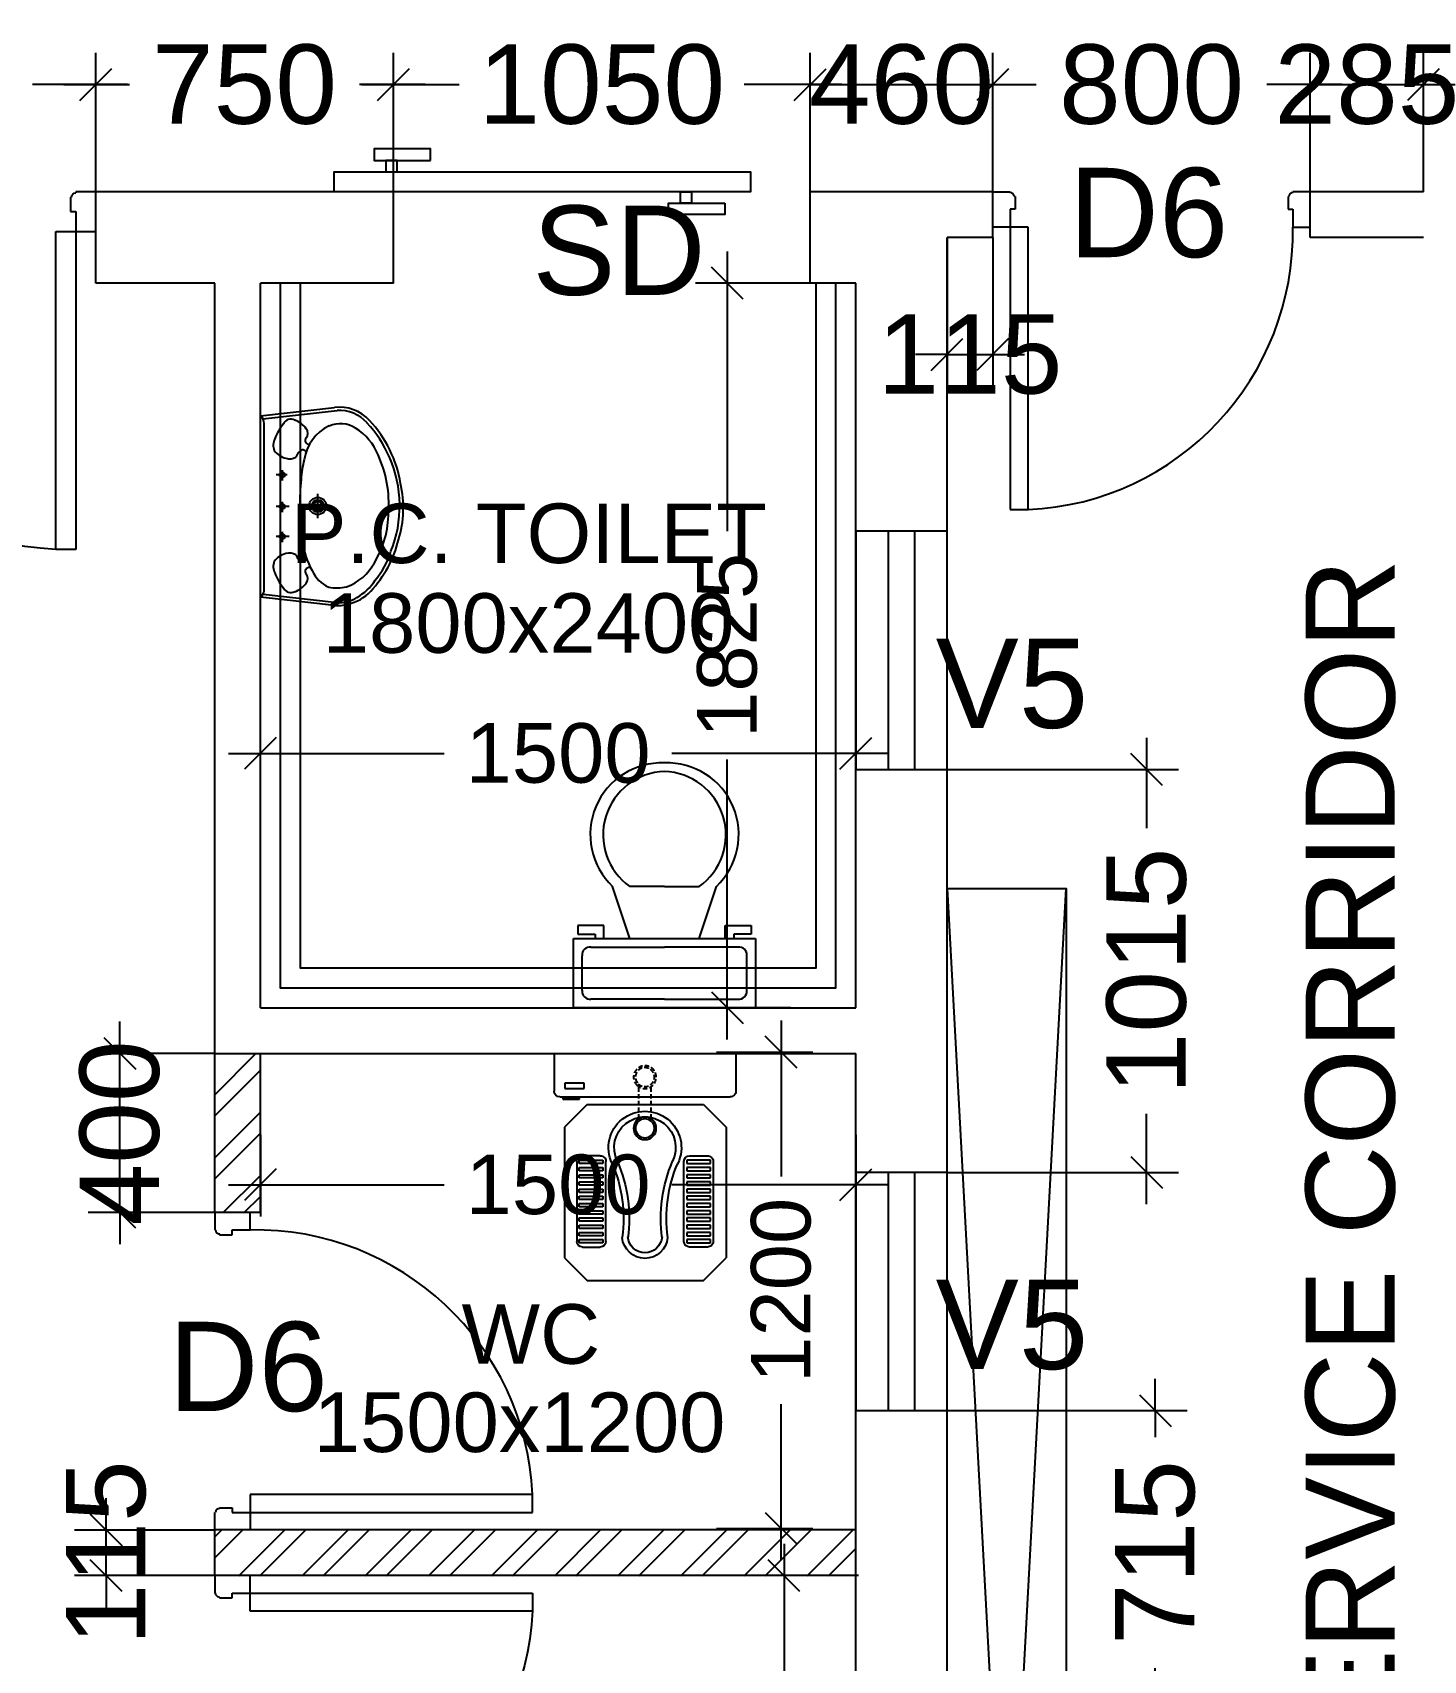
# Model space of a CAD drawing. Extents: x 7620542 to 7843793, y -6476226 to -6093835.
# Drawn here: x 7757185 to 7760689, y -6409569 to -6405469 of the extents above; entities that cross this region are included whole.
import ezdxf
from ezdxf.enums import TextEntityAlignment as Align

# ---------------------------------------------------------------- set-up
doc = ezdxf.new("R2010")
doc.units = 0
doc.header["$LTSCALE"] = 600
doc.header["$MEASUREMENT"] = 0
doc.header["$PDMODE"] = 35
doc.linetypes.add('HIDDEN', pattern=[0.375, 0.25, -0.125])
doc.layers.get('0').update_dxf_attribs({"linetype": 'CONTINUOUS'})
doc.layers.get('Defpoints').update_dxf_attribs({"linetype": 'CONTINUOUS'})
for name, color, linetype in [('DOOR', 32, 'CONTINUOUS'), ('Duct', 8, 'CONTINUOUS'), ('joinery', 7, 'CONTINUOUS'), ('Railing', 21, 'CONTINUOUS'), ('Room Dim', 1, 'CONTINUOUS'), ('T Wall', 8, 'CONTINUOUS'), ('TEXT', 6, 'CONTINUOUS'), ('Toi-Euip', 8, 'CONTINUOUS'), ('toi-fix', 46, 'CONTINUOUS'), ('Toi. Wall Hat', 3, 'CONTINUOUS'), ('Walls', 7, 'CONTINUOUS'), ('WIN', 151, 'CONTINUOUS'), ('Working Dim', 5, 'CONTINUOUS')]:
    doc.layers.add(name, color=color, linetype=linetype)
doc.styles.add('ari', font='arial.ttf')
doc.styles.add('ARIAL', font='arial.ttf')
doc.dimstyles.new('int. dim', dxfattribs={"dimtxt": 450, "dimasz": 80, "dimexe": 80, "dimexo": 0, "dimgap": 70, "dimtad": 0, "dimdec": 0, "dimzin": 12, "dimdsep": 46, "dimtxsty": 'ari', "dimblk": 'OBLIQUE', "dimcen": 2, "dimdle": 80, "dimclrd": 256, "dimclre": 256, "dimclrt": 6, "dimadec": 0, "dimazin": 0, "dimtfac": 1, "dimtdec": 0, "dimtix": 1, "dimtmove": 2, "dimatfit": 3, "dimfxl": 1, "dimtolj": 1, "dimtzin": 0, "dimlwd": -1, "dimlwe": -1, "dimarcsym": 0})

# ---------------------------------------------------------------- blocks, each defined once
blk = doc.blocks.new('A$C37B60793')
at = {"layer": 'toi-fix', "color": 8}
for p, q in [((0, 303.1), (127, 303.1)), ((0, -306.5), (0, 303.1)), ((146, -287.4), (146, 284.1)), ((171.2, 195), (247.4, 271.2)), ((247.4, 271.2), (685.9, 271.2)), ((358.5, 218.7), (358.5, 139.2)), ((369.5, 218.7), (358.5, 218.7)), ((362.3, 226.9), (630.5, 226.9)), ((369.5, 139.2), (369.5, 218.7)), ((382.7, 218.7), (382.7, 139.2)), ((393.7, 218.7), (382.7, 218.7)), ((393.7, 139.2), (393.7, 218.7)), ((406.9, 218.7), (406.9, 139.2)), ((417.9, 218.7), (406.9, 218.7)), ((417.9, 139.2), (417.9, 218.7)), ((431, 218.7), (431, 139.2)), ((442.1, 218.7), (431, 218.7)), ((442.1, 139.2), (442.1, 218.7)), ((455.2, 218.7), (455.2, 139.2)), ((466.3, 218.7), (455.2, 218.7)), ((466.3, 139.2), (466.3, 218.7)), ((479.4, 218.7), (479.4, 139.2)), ((490.5, 218.7), (479.4, 218.7)), ((490.5, 139.2), (490.5, 218.7)), ((503.6, 218.7), (503.6, 139.2)), ((514.6, 218.7), (503.6, 218.7)), ((514.6, 139.2), (514.6, 218.7)), ((527.8, 218.7), (527.8, 139.2)), ((538.8, 218.7), (527.8, 218.7)), ((538.8, 139.2), (538.8, 218.7)), ((552, 218.7), (552, 139.2)), ((563, 218.7), (552, 218.7)), ((563, 139.2), (563, 218.7)), ((576.2, 218.7), (576.2, 139.2)), ((587.2, 218.7), (576.2, 218.7)), ((587.2, 139.2), (587.2, 218.7)), ((600.4, 218.7), (600.4, 139.2)), ((611.4, 218.7), (600.4, 218.7)), ((611.4, 139.2), (611.4, 218.7)), ((624.5, 218.7), (624.5, 139.2)), ((635.6, 218.7), (624.5, 218.7)), ((635.6, 139.2), (635.6, 218.7)), ((762.1, 195), (685.9, 271.2)), ((171.2, -195.4), (171.2, 195)), ((343.3, 148.1), (343.3, 207.9)), ((649.5, 207.9), (649.5, 148.1)), ((762.1, -195.4), (762.1, 195)), ((358.5, 139.2), (369.5, 139.2)), ((630.5, 129.1), (362.3, 129.1)), ((382.7, 139.2), (393.7, 139.2)), ((406.9, 139.2), (417.9, 139.2)), ((431, 139.2), (442.1, 139.2)), ((455.2, 139.2), (466.3, 139.2)), ((479.4, 139.2), (490.5, 139.2)), ((503.6, 139.2), (514.6, 139.2)), ((527.8, 139.2), (538.8, 139.2)), ((552, 139.2), (563, 139.2)), ((576.2, 139.2), (587.2, 139.2)), ((600.4, 139.2), (611.4, 139.2)), ((624.5, 139.2), (635.6, 139.2)), ((343.3, -151.5), (343.3, -211.2)), ((358.5, -222), (358.5, -142.6)), ((358.5, -142.6), (369.5, -142.6)), ((630.5, -132.4), (362.3, -132.4)), ((369.5, -142.6), (369.5, -222)), ((382.7, -222), (382.7, -142.6)), ((382.7, -142.6), (393.7, -142.6)), ((393.7, -142.6), (393.7, -222)), ((406.9, -222), (406.9, -142.6)), ((406.9, -142.6), (417.9, -142.6)), ((417.9, -142.6), (417.9, -222)), ((431, -222), (431, -142.6)), ((431, -142.6), (442.1, -142.6)), ((442.1, -142.6), (442.1, -222)), ((455.2, -222), (455.2, -142.6)), ((455.2, -142.6), (466.3, -142.6)), ((466.3, -142.6), (466.3, -222)), ((479.4, -222), (479.4, -142.6)), ((479.4, -142.6), (490.5, -142.6)), ((490.5, -142.6), (490.5, -222)), ((503.6, -222), (503.6, -142.6)), ((503.6, -142.6), (514.6, -142.6)), ((514.6, -142.6), (514.6, -222)), ((527.8, -222), (527.8, -142.6)), ((527.8, -142.6), (538.8, -142.6)), ((538.8, -142.6), (538.8, -222)), ((552, -222), (552, -142.6)), ((552, -142.6), (563, -142.6)), ((563, -142.6), (563, -222)), ((576.2, -222), (576.2, -142.6)), ((576.2, -142.6), (587.2, -142.6)), ((587.2, -142.6), (587.2, -222)), ((600.4, -222), (600.4, -142.6)), ((600.4, -142.6), (611.4, -142.6)), ((611.4, -142.6), (611.4, -222)), ((624.5, -222), (624.5, -142.6)), ((624.5, -142.6), (635.6, -142.6)), ((635.6, -142.6), (635.6, -222)), ((649.5, -211.2), (649.5, -151.5)), ((117.8, -205), (100.3, -205)), ((100.3, -205), (100.3, -270.7)), ((117.8, -270.7), (117.8, -205)), ((171.2, -195.4), (247.4, -271.6)), ((685.9, -271.6), (762.1, -195.4)), ((100.3, -270.7), (117.8, -270.7)), ((153.7, -221.4), (147.5, -221.4)), ((147.5, -221.4), (147.5, -276.8)), ((153.7, -276.8), (153.7, -221.4)), ((247.4, -271.6), (685.9, -271.6)), ((369.5, -222), (358.5, -222)), ((362.3, -230.3), (630.5, -230.3)), ((393.7, -222), (382.7, -222)), ((417.9, -222), (406.9, -222)), ((442.1, -222), (431, -222)), ((466.3, -222), (455.2, -222)), ((490.5, -222), (479.4, -222)), ((514.6, -222), (503.6, -222)), ((538.8, -222), (527.8, -222)), ((563, -222), (552, -222)), ((587.2, -222), (576.2, -222)), ((611.4, -222), (600.4, -222)), ((635.6, -222), (624.5, -222)), ((0, -306.5), (127, -306.5)), ((147.5, -276.8), (153.7, -276.8))]:
    blk.add_line(p, q, dxfattribs=at)
at = {"layer": 'toi-fix', "color": 8, "linetype": 'HIDDEN', "ltscale": 0.1}
for p, q in [((219.3, 19), (111.7, 19)), ((219.3, -22.3), (111.7, -22.3))]:
    blk.add_line(p, q, dxfattribs=at)
at = {"layer": 'toi-fix', "color": 8, "extrusion": (0, 0, -1)}
for centre, major_axis, start_param, end_param in [((127, 284.1), (-13.5, -13.5), 2.356194, 3.926991), ((362.3, 207.9), (13.5, -13.5), 2.356194, 3.926991), ((630.5, 207.9), (-13.5, -13.5), 2.356194, 3.926991), ((316.3, -1.7), (0, -122.2), -0.449608, 3.591264), ((316.3, -1.7), (0, -103.2), -0.449671, 3.591202), ((362.3, 148.1), (-13.5, -13.5), -0.785398, 0.785398), ((630.5, 148.1), (-13.5, -13.5), 3.926991, 5.497787), ((554, 536.4), (-29.4, -484.3), -0.19615, 0.346746), ((554, 536.4), (-11.6, -466), -0.160496, 0.3824), ((611.1, -1.7), (40.6, -40.6), 4.005105, 6.990469), ((611.1, -1.7), (-54, -54), 2.434309, 5.419673), ((251.3, -1.7), (-26.9, -26.9), 0.785398, 7.068583), ((251.3, -1.7), (-22.5, -22.5), 0.785398, 7.068583), ((554, -539.7), (29.4, -484.3), 2.794864, 3.33776), ((554, -539.7), (11.6, -466), 2.7592, 3.302095), ((362.3, -151.5), (13.5, -13.5), 2.356194, 3.926991), ((630.5, -151.5), (13.5, -13.5), 3.926991, 5.497787), ((362.3, -211.2), (-13.5, -13.5), -0.785398, 0.785398), ((630.5, -211.2), (13.5, -13.5), 5.497787, 7.068583), ((127, -287.4), (13.5, -13.5), 5.497787, 7.068583)]:
    blk.add_ellipse(centre, major_axis=major_axis, ratio=1, start_param=start_param, end_param=end_param, dxfattribs=at)
at = {"layer": 'toi-fix', "color": 8, "linetype": 'HIDDEN', "ltscale": 0.1, "extrusion": (0, 0, -1)}
for major_axis, start_param, end_param in [((26.9, -26.9), 2.356194490188911, 8.639379797368496), ((22.5, -22.5), 2.356194490188169, 8.639379797367756)]:
    blk.add_ellipse((79.7, -1.7), major_axis=major_axis, ratio=1, start_param=start_param, end_param=end_param, dxfattribs=at)
blk = doc.blocks.new('1000')
at = {"layer": 'DOOR'}
for p, q in [((0, -100), (0, 0)), ((0, 0), (49.7, 0)), ((49.7, 0), (49.7, -2.2)), ((63.2, -13.5), (61, -13.5)), ((63.2, -13.5), (63.2, -49.5)), ((836.8, -13.5), (836.8, -49.5)), ((836.8, -13.5), (839, -13.5)), ((850.3, 0), (850.3, -2.2)), ((900, 0), (850.3, 0)), ((900, -100), (900, 0)), ((63.2, -49.5), (49.7, -49.5)), ((49.7, -49.5), (49.7, -100)), ((836.8, -49.5), (850.3, -49.5)), ((850.3, -49.5), (850.3, -100)), ((49.7, -100), (0, -100)), ((49.7, -100), (49.7, -900.6)), ((100.2, -100), (49.7, -100)), ((100.2, -900.6), (100.2, -100)), ((850.3, -100), (900, -100)), ((49.7, -900.6), (100.2, -900.6))]:
    blk.add_line(p, q, dxfattribs=at)
for centre, major_axis, start_param, end_param in [((49.7, -13.5), (-7.95, 7.95), 3.926991, 5.497787), ((850.3, -13.5), (7.95, 7.95), 0.785398, 2.356194)]:
    blk.add_ellipse(centre, major_axis=major_axis, ratio=1, start_param=start_param, end_param=end_param, dxfattribs=at)
at = {"layer": 'DOOR', "color": 145}
blk.add_ellipse((64.3, -115.3), major_axis=(-519.7, 589.8), ratio=1, start_param=2.464943, end_param=4.009476, dxfattribs=at)
blk = doc.blocks.new('A$C225605CF')
at = {"layer": 'DOOR'}
for points in [[(-869.4, 136.8), (-869.4, 165.6), (-727.6, 165.6), (-727.6, 136.8)], [(-785.7, 108), (-785.7, 136.8), (-757.5, 136.8), (-757.5, 108)], [(115.1, 108), (115.1, 57.6), (-934.5, 57.6), (-934.5, 108)], [(-44, 57.6), (-44, 28.8), (-15.8, 28.8), (-15.8, 57.6)], [(-127.7, 28.8), (-127.7, 0), (14.1, 0), (14.1, 28.8)]]:
    blk.add_lwpolyline(points, close=True, dxfattribs=at)
blk = doc.blocks.new('A$C70ED7303')
at = {"layer": 'toi-fix', "color": 8}
for p, q in [((0, 0), (229, 0)), ((229, 0), (229, -174.4)), ((-229, 0), (0, 0)), ((-229, -174.4), (-229, 0)), ((0, -21.8), (-185.4, -21.8)), ((0, -21.8), (185.4, -21.8)), ((-207.2, -43.6), (-207.2, -130.8)), ((207.2, -43.6), (207.2, -130.8)), ((-185.4, -152.6), (0, -152.6)), ((185.4, -152.6), (0, -152.6)), ((229, -174.4), (-229, -174.4)), ((-218.1, -207.2), (-218.1, -185.4)), ((-218.1, -185.4), (-174.4, -185.4)), ((-174.4, -185.4), (-174.4, -174.4)), ((-152.6, -174.4), (-152.6, -207.2)), ((-87.2, -174.4), (-130.8, -305.3)), ((87.2, -174.4), (130.8, -305.3)), ((152.6, -174.4), (152.6, -207.2)), ((174.4, -185.4), (174.4, -174.4)), ((218.1, -185.4), (174.4, -185.4)), ((218.1, -207.2), (218.1, -185.4)), ((-152.6, -207.2), (-218.1, -207.2)), ((152.6, -207.2), (218.1, -207.2)), ((0, -305.3), (-87.2, -305.3)), ((0, -305.3), (87.2, -305.3))]:
    blk.add_line(p, q, dxfattribs=at)
for centre, major_axis, start_param, end_param in [((-188.1, -40.9), (13.6, -13.6), 2.214297, 4.068888), ((188.1, -40.9), (13.6, -13.6), 0.643501, 2.498091), ((-188.1, -133.6), (-13.6, -13.6), 5.35589, 7.21048), ((188.1, -133.6), (-13.6, -13.6), 0.643501, 2.498091), ((-6.6, -436.2), (-127.6, -127.6), 4.686239, 7.105146), ((4.7, -435.5), (-112.7, -112.7), 4.541602, 7.039318), ((6.6, -436.2), (55.8, -171.6), -0.351019, 2.067888), ((-4.7, -435.5), (-112.7, -112.7), 0.814663, 3.31238)]:
    blk.add_ellipse(centre, major_axis=major_axis, ratio=1, start_param=start_param, end_param=end_param, dxfattribs=at)
blk = doc.blocks.new('A$C1E9F72C1')
at = {"layer": 'Toi-Euip', "color": 8}
for p, q in [((-228.2, 0), (-249, -186.3)), ((-228.2, 0), (228.2, 0)), ((228.2, 0), (249, -186.3)), ((-220.9, -6.6), (-241.8, -193.1)), ((-212.9, -9.7), (208.6, -9.7)), ((-76, -72.5), (-76, -39.7)), ((-0.6, -72.5), (-0.6, -39.7)), ((79.3, -67.3), (79.3, -39.7)), ((220.8, -6.2), (241.8, -193.1)), ((-63.8, -54.9), (-90.3, -54.9)), ((11.6, -54.9), (-14.9, -54.9)), ((91.5, -54.9), (65.1, -54.9)), ((0.9, -174.9), (0.9, -113)), ((-29.6, -144.6), (31.2, -144.6))]:
    blk.add_line(p, q, dxfattribs=at)
for centre, radius in [((-76, -54.9), 6.49), ((-0.6, -54.9), 6.49), ((79.3, -54.9), 6.49), ((0.9, -144.6), 21.7), ((0.9, -144.6), 15.6), ((0.9, -144.6), 11)]:
    blk.add_circle(centre, radius, dxfattribs=at)
for centre, radius, start, end in [((-208.1, 14.7), 24.9, 216.2215, 258.8549), ((207.9, 16.2), 26, 271.4204, 321.2513), ((-125, -156.3), 127.2, 109.5864, 129.4018), ((-151.5, -66.7), 34.3, 68.6439, 118.0808), ((-167.5, -75.4), 49.6, 12.807, 54.9415), ((169.6, -75.4), 49.6, 125.0585, 167.193), ((153.6, -66.7), 34.3, 61.9192, 111.3561), ((127.1, -156.3), 127.2, 50.5982, 70.4136), ((-196.3, -76.7), 20.9, 116.809, 207.5092), ((-150, -73.3), 32.2, 330.0791, 16.0346), ((152.1, -73.3), 32.2, 163.9654, 209.9209), ((198.5, -76.7), 20.9, 332.4908, 63.191), ((-160.4, -68.2), 57.4, 198.3504, 235.0331), ((-181.8, -101.4), 18, 230.4642, 309.5358), ((-164.3, -121.5), 8.67, 53.8926, 133.9597), ((-76.5, -275.6), 168.3, 94.0281, 120.4098), ((-162.9, -122.5), 8.8, 329.6713, 65.4896), ((-131.5, -107.7), 8.62, 142.6961, 276.8474), ((-114.5, -115.3), 27, 106.386, 151.7285), ((34.9, -905.9), 807.6, 92.48, 98.7772), ((-3.2, -837.5), 738.4, 84.4518, 89.7569), ((46.1, -400.7), 299, 76.1733, 85.7679), ((102.1, -220), 110.7, 24.9779, 81.9798), ((116.6, -115.3), 27, 28.2715, 73.614), ((134.9, -107.4), 7.45, 281.3197, 41.7016), ((164.3, -121.7), 7.8, 112.0693, 194.8477), ((166.5, -121.5), 8.67, 46.0403, 126.1074), ((183.9, -101.4), 18, 230.4642, 309.5358), ((162.5, -68.2), 57.4, 304.9669, 341.6496), ((-129.4, -204.5), 80.8, 113.6187, 156.307), ((-165.7, -196.5), 84, 173.0041, 196.7608), ((-163.3, -200.1), 78.8, 174.8598, 213.2089), ((-110.1, -193), 95.5, 167.3454, 194.4146), ((136.7, -201.5), 71.5, 327.5919, 23.2221), ((146.7, -197.7), 95.2, 311.9105, 2.7762), ((149.6, -199.6), 100.3, 311.3831, 7.6058), ((-141.4, -199.1), 106.9, 191.4479, 227.66), ((-120.4, -183.5), 124.2, 208.7854, 238.1585), ((-82.7, -174.7), 127.1, 199.3054, 242.2025), ((77.5, -165.5), 140.9, 291.6868, 328.1397), ((-15.6, -66.9), 289.4, 226.8801, 256.3199), ((11.5, -60.2), 296.4, 278.977, 313.6155), ((18.1, -68), 277.7, 292.3326, 313.7827), ((-54.2, -135.8), 202, 229.3146, 253.0106), ((-13.2, -73.3), 249.6, 238.9436, 269.4813), ((0.4, -45.6), 305.3, 248.1503, 293.8049), ((4.7, -23.5), 300.1, 266.1546, 294.5893), ((-3.9, -83.4), 276.6, 253.1484, 282.8609)]:
    blk.add_arc(centre, radius, start, end, dxfattribs=at)
blk = doc.blocks.new('_Oblique')
at = {"color": 0, "linetype": 'ByBlock', "lineweight": -2}
blk.add_line((-0.5, -0.5), (0.5, 0.5), dxfattribs=at)
blk = doc.blocks.new('*D648')
at = {"layer": 'Defpoints', "color": 0, "transparency": 16777216}
for p in [(7759259.1, -6407284.1), (7757759.1, -6407409.5, 5.1), (7759259.1, -6407409.5, 5.1)]:
    blk.add_point(p, dxfattribs=at)
at = {"layer": 'Working Dim', "transparency": 16777216}
for p, q in [((7757759.1, -6407409.5), (7757759.1, -6407204.1)), ((7759259.1, -6407409.5), (7759259.1, -6407204.1)), ((7757679.1, -6407284.1), (7758222.4, -6407284.1)), ((7759339.1, -6407284.1), (7758795.8, -6407284.1))]:
    blk.add_line(p, q, dxfattribs=at)
at = {"layer": 'Working Dim', "transparency": 16777216, "xscale": 80, "yscale": 80, "zscale": 80, "rotation": 180}
blk.add_blockref('_Oblique', (7757759.1, -6407284.1), dxfattribs=at)
at = {"layer": 'Working Dim', "transparency": 16777216, "xscale": 80, "yscale": 80, "zscale": 80}
blk.add_blockref('_Oblique', (7759259.1, -6407284.1), dxfattribs=at)
at = {"layer": 'Working Dim', "color": 6, "transparency": 16777216, "insert": (7758509.1, -6407284.1), "char_height": 150, "attachment_point": 5, "style": 'ari'}
blk.add_mtext('\\A1;1500', dxfattribs=at)
blk = doc.blocks.new('*D649')
at = {"layer": 'Defpoints', "color": 0, "transparency": 16777216}
for p in [(7758935.4, -6406099.7), (7759159.1, -6406099.7), (7759095.4, -6407924.7, 5.1)]:
    blk.add_point(p, dxfattribs=at)
at = {"layer": 'Working Dim', "transparency": 16777216}
for p, q in [((7758935.4, -6406019.7), (7758935.4, -6406724.7)), ((7759159.1, -6406099.7), (7758855.4, -6406099.7)), ((7758935.4, -6408004.7), (7758935.4, -6407299.7)), ((7759095.4, -6407924.7), (7758855.4, -6407924.7))]:
    blk.add_line(p, q, dxfattribs=at)
at = {"layer": 'Working Dim', "transparency": 16777216, "xscale": 80, "yscale": 80, "zscale": 80}
for p, rotation in [((7758935.4, -6406099.7), 90), ((7758935.4, -6407924.7), 270)]:
    blk.add_blockref('_Oblique', p, dxfattribs=dict(at, rotation=rotation))
at = {"layer": 'Working Dim', "color": 6, "transparency": 16777216, "insert": (7758935.4, -6407012.2), "char_height": 150, "attachment_point": 5, "rotation": 90, "style": 'ari'}
blk.add_mtext('\\A1;1825', dxfattribs=at)
blk = doc.blocks.new('*D650')
at = {"layer": 'Defpoints', "color": 0, "transparency": 16777216}
for p in [(7758907.9, -6408036.8), (7759071, -6408036.8), (7758907.9, -6409236.3, -0.7)]:
    blk.add_point(p, dxfattribs=at)
at = {"layer": 'Working Dim', "transparency": 16777216}
for p, q in [((7759071, -6407956.8), (7759071, -6408349.9)), ((7758907.9, -6408036.8), (7759151, -6408036.8)), ((7759071, -6409316.3), (7759071, -6408923.2)), ((7758907.9, -6409236.3), (7759151, -6409236.3))]:
    blk.add_line(p, q, dxfattribs=at)
at = {"layer": 'Working Dim', "transparency": 16777216, "xscale": 80, "yscale": 80, "zscale": 80}
for p, rotation in [((7759071, -6408036.8), 90), ((7759071, -6409236.3), 270)]:
    blk.add_blockref('_Oblique', p, dxfattribs=dict(at, rotation=rotation))
at = {"layer": 'Working Dim', "color": 6, "transparency": 16777216, "insert": (7759071, -6408636.6), "char_height": 150, "attachment_point": 5, "rotation": 90, "style": 'ari'}
blk.add_mtext('\\A1;1200', dxfattribs=at)
blk = doc.blocks.new('*D651')
at = {"layer": 'Defpoints', "color": 0, "transparency": 16777216}
for p in [(7757759.1, -6408244.9, -0.7), (7759259.1, -6408244.9, 5.1), (7759259.1, -6408370.7)]:
    blk.add_point(p, dxfattribs=at)
at = {"layer": 'Working Dim', "transparency": 16777216}
for p, q in [((7757759.1, -6408244.9), (7757759.1, -6408450.7)), ((7759259.1, -6408244.9), (7759259.1, -6408450.7)), ((7757679.1, -6408370.7), (7758222.4, -6408370.7)), ((7759339.1, -6408370.7), (7758795.8, -6408370.7))]:
    blk.add_line(p, q, dxfattribs=at)
at = {"layer": 'Working Dim', "transparency": 16777216, "xscale": 80, "yscale": 80, "zscale": 80, "rotation": 180}
blk.add_blockref('_Oblique', (7757759.1, -6408370.7), dxfattribs=at)
at = {"layer": 'Working Dim', "transparency": 16777216, "xscale": 80, "yscale": 80, "zscale": 80}
blk.add_blockref('_Oblique', (7759259.1, -6408370.7), dxfattribs=at)
at = {"layer": 'Working Dim', "color": 6, "transparency": 16777216, "insert": (7758509.1, -6408370.7), "char_height": 150, "attachment_point": 5, "style": 'ari'}
blk.add_mtext('\\A1;1500', dxfattribs=at)
blk = doc.blocks.new('*D653')
at = {"layer": 'Defpoints', "color": 0, "transparency": 16777216}
for p in [(7759078.3, -6409355.3), (7759265.5, -6409355.3, -0.7), (7759265.5, -6410555.3, -0.7)]:
    blk.add_point(p, dxfattribs=at)
at = {"layer": 'Working Dim', "transparency": 16777216}
for p, q in [((7759078.3, -6409275.3), (7759078.3, -6409668.6)), ((7759265.5, -6409355.3), (7758998.3, -6409355.3)), ((7759078.3, -6410635.3), (7759078.3, -6410241.9)), ((7759265.5, -6410555.3), (7758998.3, -6410555.3))]:
    blk.add_line(p, q, dxfattribs=at)
at = {"layer": 'Working Dim', "transparency": 16777216, "xscale": 80, "yscale": 80, "zscale": 80}
for p, rotation in [((7759078.3, -6409355.3), 90), ((7759078.3, -6410555.3), 270)]:
    blk.add_blockref('_Oblique', p, dxfattribs=dict(at, rotation=rotation))
at = {"layer": 'Working Dim', "color": 6, "transparency": 16777216, "insert": (7759078.3, -6409955.3), "char_height": 150, "attachment_point": 5, "rotation": 90, "style": 'ari'}
blk.add_mtext('\\A1;1200', dxfattribs=at)
blk = doc.blocks.new('*D1570')
at = {"layer": 'Defpoints', "color": 0, "transparency": 16777216}
for p in [(7757344.1, -6405599.8), (7756444.1, -6405869.7), (7757344.1, -6405869.8)]:
    blk.add_point(p, dxfattribs=at)
at = {"layer": 'Working Dim', "transparency": 16777216}
for p, q in [((7756444.1, -6405869.7), (7756444.1, -6405519.8)), ((7757344.1, -6405869.8), (7757344.1, -6405519.8)), ((7756364.1, -6405599.8), (7756603.5, -6405599.8)), ((7757424.1, -6405599.8), (7757184.7, -6405599.8))]:
    blk.add_line(p, q, dxfattribs=at)
at = {"layer": 'Working Dim', "transparency": 16777216, "xscale": 80, "yscale": 80, "zscale": 80, "rotation": 180}
blk.add_blockref('_Oblique', (7756444.1, -6405599.8), dxfattribs=at)
at = {"layer": 'Working Dim', "transparency": 16777216, "xscale": 80, "yscale": 80, "zscale": 80}
blk.add_blockref('_Oblique', (7757344.1, -6405599.8), dxfattribs=at)
at = {"layer": 'Working Dim', "color": 6, "transparency": 16777216, "insert": (7756894.1, -6405599.8), "char_height": 200, "attachment_point": 5, "style": 'ari'}
blk.add_mtext('\\A1;900', dxfattribs=at)
blk = doc.blocks.new('*D1571')
at = {"layer": 'Defpoints', "color": 0, "transparency": 16777216}
for p in [(7758094.1, -6405599.8), (7757344.1, -6405869.8), (7758094.1, -6405869.8)]:
    blk.add_point(p, dxfattribs=at)
at = {"layer": 'Working Dim', "transparency": 16777216}
for p, q in [((7757344.1, -6405869.8), (7757344.1, -6405519.8)), ((7758094.1, -6405869.8), (7758094.1, -6405519.8)), ((7757264.1, -6405599.8), (7757429.3, -6405599.8)), ((7758174.1, -6405599.8), (7758008.9, -6405599.8))]:
    blk.add_line(p, q, dxfattribs=at)
at = {"layer": 'Working Dim', "transparency": 16777216, "xscale": 80, "yscale": 80, "zscale": 80, "rotation": 180}
blk.add_blockref('_Oblique', (7757344.1, -6405599.8), dxfattribs=at)
at = {"layer": 'Working Dim', "transparency": 16777216, "xscale": 80, "yscale": 80, "zscale": 80}
blk.add_blockref('_Oblique', (7758094.1, -6405599.8), dxfattribs=at)
at = {"layer": 'Working Dim', "color": 6, "transparency": 16777216, "insert": (7757719.1, -6405599.8), "char_height": 200, "attachment_point": 5, "style": 'ari'}
blk.add_mtext('\\A1;750', dxfattribs=at)
blk = doc.blocks.new('*D1572')
at = {"layer": 'Defpoints', "color": 0, "transparency": 16777216}
for p in [(7759144.1, -6405599.8), (7758094.1, -6405869.8), (7759144.1, -6405869.8)]:
    blk.add_point(p, dxfattribs=at)
at = {"layer": 'Working Dim', "transparency": 16777216}
for p, q in [((7758094.1, -6405869.8), (7758094.1, -6405519.8)), ((7759144.1, -6405869.8), (7759144.1, -6405519.8)), ((7758014.1, -6405599.8), (7758260.2, -6405599.8)), ((7759224.1, -6405599.8), (7758978, -6405599.8))]:
    blk.add_line(p, q, dxfattribs=at)
at = {"layer": 'Working Dim', "transparency": 16777216, "xscale": 80, "yscale": 80, "zscale": 80, "rotation": 180}
blk.add_blockref('_Oblique', (7758094.1, -6405599.8), dxfattribs=at)
at = {"layer": 'Working Dim', "transparency": 16777216, "xscale": 80, "yscale": 80, "zscale": 80}
blk.add_blockref('_Oblique', (7759144.1, -6405599.8), dxfattribs=at)
at = {"layer": 'Working Dim', "color": 6, "transparency": 16777216, "insert": (7758619.1, -6405599.8), "char_height": 200, "attachment_point": 5, "style": 'ari'}
blk.add_mtext('\\A1;1050', dxfattribs=at)
blk = doc.blocks.new('*D1573')
at = {"layer": 'Defpoints', "color": 0, "transparency": 16777216}
for p in [(7759604.1, -6405599.8), (7759144.1, -6405869.8), (7759604.1, -6405869.7)]:
    blk.add_point(p, dxfattribs=at)
at = {"layer": 'Working Dim', "transparency": 16777216}
for p, q in [((7759144.1, -6405869.8), (7759144.1, -6405519.8)), ((7759604.1, -6405869.7), (7759604.1, -6405519.8)), ((7759144.1, -6405599.8), (7759064.1, -6405599.8)), ((7759144.1, -6405599.8), (7759604.1, -6405599.8)), ((7759604.1, -6405599.8), (7759684.1, -6405599.8))]:
    blk.add_line(p, q, dxfattribs=at)
at = {"layer": 'Working Dim', "transparency": 16777216, "xscale": 80, "yscale": 80, "zscale": 80}
blk.add_blockref('_Oblique', (7759144.1, -6405599.8), dxfattribs=at)
at = {"layer": 'Working Dim', "transparency": 16777216, "xscale": 80, "yscale": 80, "zscale": 80, "rotation": 180}
blk.add_blockref('_Oblique', (7759604.1, -6405599.8), dxfattribs=at)
at = {"layer": 'Working Dim', "color": 6, "transparency": 16777216, "insert": (7759374.1, -6405599.8), "char_height": 200, "attachment_point": 5, "style": 'ari'}
blk.add_mtext('\\A1;460', dxfattribs=at)
blk = doc.blocks.new('*D1574')
at = {"layer": 'Defpoints', "color": 0, "transparency": 16777216}
for p in [(7760404.1, -6405599.8), (7759604.1, -6405869.7), (7760404.1, -6405869.6)]:
    blk.add_point(p, dxfattribs=at)
at = {"layer": 'Working Dim', "transparency": 16777216}
for p, q in [((7759604.1, -6405869.7), (7759604.1, -6405519.8)), ((7760404.1, -6405869.6), (7760404.1, -6405519.8)), ((7759524.1, -6405599.8), (7759713.4, -6405599.8)), ((7760484.1, -6405599.8), (7760294.8, -6405599.8))]:
    blk.add_line(p, q, dxfattribs=at)
at = {"layer": 'Working Dim', "transparency": 16777216, "xscale": 80, "yscale": 80, "zscale": 80, "rotation": 180}
blk.add_blockref('_Oblique', (7759604.1, -6405599.8), dxfattribs=at)
at = {"layer": 'Working Dim', "transparency": 16777216, "xscale": 80, "yscale": 80, "zscale": 80}
blk.add_blockref('_Oblique', (7760404.1, -6405599.8), dxfattribs=at)
at = {"layer": 'Working Dim', "color": 6, "transparency": 16777216, "insert": (7760004.1, -6405599.8), "char_height": 200, "attachment_point": 5, "style": 'ari'}
blk.add_mtext('\\A1;800', dxfattribs=at)
blk = doc.blocks.new('*D1575')
at = {"layer": 'Defpoints', "color": 0, "transparency": 16777216}
for p in [(7760689.1, -6405599.8), (7760404.1, -6405869.6), (7760689.1, -6405869.8, 1)]:
    blk.add_point(p, dxfattribs=at)
at = {"layer": 'Working Dim', "transparency": 16777216}
for p, q in [((7760404.1, -6405869.6), (7760404.1, -6405519.8)), ((7760689.1, -6405869.8), (7760689.1, -6405519.8)), ((7760404.1, -6405599.8), (7760324.1, -6405599.8)), ((7760404.1, -6405599.8), (7760689.1, -6405599.8)), ((7760689.1, -6405599.8), (7760769.1, -6405599.8))]:
    blk.add_line(p, q, dxfattribs=at)
at = {"layer": 'Working Dim', "transparency": 16777216, "xscale": 80, "yscale": 80, "zscale": 80}
blk.add_blockref('_Oblique', (7760404.1, -6405599.8), dxfattribs=at)
at = {"layer": 'Working Dim', "transparency": 16777216, "xscale": 80, "yscale": 80, "zscale": 80, "rotation": 180}
blk.add_blockref('_Oblique', (7760689.1, -6405599.8), dxfattribs=at)
at = {"layer": 'Working Dim', "color": 6, "transparency": 16777216, "insert": (7760546.6, -6405599.8), "char_height": 200, "attachment_point": 5, "style": 'ari'}
blk.add_mtext('\\A1;285', dxfattribs=at)
blk = doc.blocks.new('*D1576')
at = {"layer": 'Defpoints', "color": 0, "transparency": 16777216}
for p in [(7759489.1, -6405984.7), (7759604.1, -6405984.7), (7759604.1, -6406279.4)]:
    blk.add_point(p, dxfattribs=at)
at = {"layer": 'Working Dim', "transparency": 16777216}
for p, q in [((7759489.1, -6405984.7), (7759489.1, -6406359.4)), ((7759604.1, -6405984.7), (7759604.1, -6406359.4)), ((7759489.1, -6406279.4), (7759409.1, -6406279.4)), ((7759489.1, -6406279.4), (7759604.1, -6406279.4)), ((7759604.1, -6406279.4), (7759684.1, -6406279.4))]:
    blk.add_line(p, q, dxfattribs=at)
at = {"layer": 'Working Dim', "transparency": 16777216, "xscale": 80, "yscale": 80, "zscale": 80}
blk.add_blockref('_Oblique', (7759489.1, -6406279.4), dxfattribs=at)
at = {"layer": 'Working Dim', "transparency": 16777216, "xscale": 80, "yscale": 80, "zscale": 80, "rotation": 180}
blk.add_blockref('_Oblique', (7759604.1, -6406279.4), dxfattribs=at)
at = {"layer": 'Working Dim', "color": 6, "transparency": 16777216, "insert": (7759546.6, -6406279.4), "char_height": 200, "attachment_point": 5, "style": 'ari'}
blk.add_mtext('\\A1;115', dxfattribs=at)
blk = doc.blocks.new('*D1580')
at = {"layer": 'Defpoints', "color": 0, "transparency": 16777216}
for p in [(7757370.5, -6409240.3), (7757644.1, -6409240.3), (7757644.1, -6409355.3)]:
    blk.add_point(p, dxfattribs=at)
at = {"layer": 'Working Dim', "transparency": 16777216}
for p, q in [((7757370.5, -6409240.3), (7757370.5, -6409160.3)), ((7757644.1, -6409240.3), (7757290.5, -6409240.3)), ((7757370.5, -6409355.3), (7757370.5, -6409240.3)), ((7757644.1, -6409355.3), (7757290.5, -6409355.3)), ((7757370.5, -6409355.3), (7757370.5, -6409435.3))]:
    blk.add_line(p, q, dxfattribs=at)
at = {"layer": 'Working Dim', "transparency": 16777216, "xscale": 80, "yscale": 80, "zscale": 80}
for p, rotation in [((7757370.5, -6409240.3), 270), ((7757370.5, -6409355.3), 90)]:
    blk.add_blockref('_Oblique', p, dxfattribs=dict(at, rotation=rotation))
at = {"layer": 'Working Dim', "color": 6, "transparency": 16777216, "insert": (7757370.5, -6409297.8), "char_height": 200, "attachment_point": 5, "rotation": 90, "style": 'ari'}
blk.add_mtext('\\A1;115', dxfattribs=at)
blk = doc.blocks.new('*D1581')
at = {"layer": 'Defpoints', "color": 0, "transparency": 16777216}
for p in [(7757404.9, -6408039.7), (7757644.1, -6408039.7), (7757644.1, -6408440.3)]:
    blk.add_point(p, dxfattribs=at)
at = {"layer": 'Working Dim', "transparency": 16777216}
for p, q in [((7757404.9, -6408039.7), (7757404.9, -6407959.7)), ((7757644.1, -6408039.7), (7757324.9, -6408039.7)), ((7757404.9, -6408440.3), (7757404.9, -6408039.7)), ((7757644.1, -6408440.3), (7757324.9, -6408440.3)), ((7757404.9, -6408440.3), (7757404.9, -6408520.3))]:
    blk.add_line(p, q, dxfattribs=at)
at = {"layer": 'Working Dim', "transparency": 16777216, "xscale": 80, "yscale": 80, "zscale": 80}
for p, rotation in [((7757404.9, -6408039.7), 270), ((7757404.9, -6408440.3), 90)]:
    blk.add_blockref('_Oblique', p, dxfattribs=dict(at, rotation=rotation))
at = {"layer": 'Working Dim', "color": 6, "transparency": 16777216, "insert": (7757404.9, -6408240), "char_height": 200, "attachment_point": 5, "rotation": 90, "style": 'ari'}
blk.add_mtext('\\A1;400', dxfattribs=at)
blk = doc.blocks.new('*D2061')
at = {"layer": 'Defpoints', "color": 0, "transparency": 16777216}
for p in [(7759489.1, -6408939.7), (7760013.5, -6408939.7), (7759489.1, -6409654.7)]:
    blk.add_point(p, dxfattribs=at)
at = {"layer": 'Working Dim', "transparency": 16777216}
for p, q in [((7760013.5, -6408939.7), (7760013.5, -6408859.7)), ((7759489.1, -6408939.7), (7760093.5, -6408939.7)), ((7760013.5, -6408939.7), (7760013.5, -6409006.3)), ((7760013.5, -6409654.7), (7760013.5, -6409588)), ((7759489.1, -6409654.7), (7760093.5, -6409654.7)), ((7760013.5, -6409654.7), (7760013.5, -6409734.7))]:
    blk.add_line(p, q, dxfattribs=at)
at = {"layer": 'Working Dim', "transparency": 16777216, "xscale": 80, "yscale": 80, "zscale": 80}
for p, rotation in [((7760013.5, -6408939.7), 270), ((7760013.5, -6409654.7), 90)]:
    blk.add_blockref('_Oblique', p, dxfattribs=dict(at, rotation=rotation))
at = {"layer": 'Working Dim', "color": 6, "transparency": 16777216, "insert": (7760013.5, -6409297.2), "char_height": 200, "attachment_point": 5, "rotation": 90, "style": 'ari'}
blk.add_mtext('\\A1;715', dxfattribs=at)
blk = doc.blocks.new('*D2062')
at = {"layer": 'Defpoints', "color": 0, "transparency": 16777216}
for p in [(7759489.1, -6407324.7), (7759991.7, -6407324.7), (7759489.1, -6408339.7)]:
    blk.add_point(p, dxfattribs=at)
at = {"layer": 'Working Dim', "transparency": 16777216}
for p, q in [((7759991.7, -6407244.7), (7759991.7, -6407472.2)), ((7759489.1, -6407324.7), (7760071.7, -6407324.7)), ((7759991.7, -6408419.7), (7759991.7, -6408192.1)), ((7759489.1, -6408339.7), (7760071.7, -6408339.7))]:
    blk.add_line(p, q, dxfattribs=at)
at = {"layer": 'Working Dim', "transparency": 16777216, "xscale": 80, "yscale": 80, "zscale": 80}
for p, rotation in [((7759991.7, -6407324.7), 90), ((7759991.7, -6408339.7), 270)]:
    blk.add_blockref('_Oblique', p, dxfattribs=dict(at, rotation=rotation))
at = {"layer": 'Working Dim', "color": 6, "transparency": 16777216, "insert": (7759991.7, -6407832.2), "char_height": 200, "attachment_point": 5, "rotation": 90, "style": 'ari'}
blk.add_mtext('\\A1;1015', dxfattribs=at)

msp = doc.modelspace()

# ---------------------------------------------------------------- hatches: boundary and pattern name
at = {"layer": 'Toi. Wall Hat'}
h = msp.add_hatch(dxfattribs=at)
h.set_pattern_fill('ANSI32', color=10, scale=300, style=0)
h.set_pattern_definition([(45, (832124.8, -40939.58), (-79.5495129, 79.5495129), []), (45, (832177.84, -40939.58), (-79.5495129, 79.5495129), [])])
h.paths.add_polyline_path([(7757759.107, -6408040.27), (7757644.107, -6408040.27), (7757644.107, -6408440.801), (7757759.107, -6408440.801)])
h.paths.add_polyline_path([(7756143.974, -6408040.27), (7756028.974, -6408040.27), (7756028.974, -6408440.801), (7756143.974, -6408440.801)])
h.paths.add_polyline_path([(7756143.974, -6409240.801), (7754528.974, -6409240.801), (7754528.974, -6409355.801), (7756143.974, -6409355.801)])
h.paths.add_polyline_path([(7759259.107, -6409240.801), (7757644.107, -6409240.801), (7757644.107, -6409355.801), (7759259.107, -6409355.801)])
h.paths.add_polyline_path([(7759259.107, -6410555.801), (7757759.107, -6410555.801), (7757759.107, -6410155.801), (7757644.107, -6410155.801), (7757644.107, -6411070.801), (7757759.107, -6411070.801), (7757759.107, -6410670.801), (7759259.107, -6410670.801)])
h.paths.add_polyline_path([(7756143.974, -6410155.801), (7756028.974, -6410155.801), (7756028.974, -6410555.801), (7754528.974, -6410555.801), (7754528.974, -6410670.801), (7756028.974, -6410670.801), (7756028.974, -6411070.801), (7756143.974, -6411070.801)])
h.paths.add_polyline_path([(7756143.974, -6411870.801), (7754528.974, -6411870.801), (7754528.974, -6411985.801), (7756143.974, -6411985.801)])
h.paths.add_polyline_path([(7756143.974, -6412785.801), (7756028.974, -6412785.801), (7756028.974, -6413185.27), (7756143.974, -6413185.27)])
h.paths.add_polyline_path([(7757759.107, -6412785.801), (7757644.107, -6412785.801), (7757644.107, -6413185.27), (7757759.107, -6413185.27)])
h.paths.add_polyline_path([(7759259.107, -6411870.801), (7757644.107, -6411870.801), (7757644.107, -6411985.801), (7759259.107, -6411985.801)])

# ---------------------------------------------------------------- linework, layer by layer
at = {"layer": 'Duct', "color": 8, "linetype": 'HIDDEN', "ltscale": 600}
for p, q in [((7759489.107, -6413184.748, -14.83), (7759789.107, -6407624.67, -8.371)), ((7759489.107, -6407624.67, -8.371), (7759789.107, -6413184.748, -14.83))]:
    msp.add_line(p, q, dxfattribs=at)
at = {"layer": 'Duct', "color": 7, "elevation": -6.983}
msp.add_lwpolyline([(7759789.107, -6413184.748), (7759489.107, -6413184.748), (7759489.107, -6407624.67), (7759789.107, -6407624.67)], close=True, dxfattribs=at)
at = {"layer": 'Railing', "elevation": -14.83}
for points in [[(7757809.107, -6406099.696), (7757809.107, -6407874.739), (7759209.107, -6407874.739), (7759209.107, -6406099.696)], [(7757859.107, -6406099.696), (7757859.107, -6407824.739), (7759159.107, -6407824.739), (7759159.107, -6406099.696)]]:
    msp.add_lwpolyline(points, dxfattribs=at)
at = {"layer": 'T Wall', "color": 6, "linetype": 'Continuous'}
for p, q in [((7757644.107, -6408440.27, -14.83), (7757644.107, -6408039.739, -14.83)), ((7757759.107, -6408440.27, -14.83), (7757759.107, -6408040.27, -14.83)), ((7757759.107, -6408440.27, -14.83), (7757644.107, -6408440.27, -14.83)), ((7757644.107, -6409355.27, -14.83), (7757644.107, -6409240.27, -14.83)), ((7759259.107, -6409240.27, -14.83), (7757644.107, -6409240.27, -14.83)), ((7759259.107, -6409355.27, -14.83), (7757644.107, -6409355.27, -14.83))]:
    msp.add_line(p, q, dxfattribs=at)
at = {"layer": 'Walls'}
for p, q in [((7758094.107, -6405869.696, -14.83), (7757344.107, -6405869.696, -14.83)), ((7757344.107, -6406099.74, -14.83), (7757344.107, -6405869.74, -14.83)), ((7758094.107, -6406099.696, -14.83), (7758094.107, -6405869.696, -14.83)), ((7759604.107, -6405869.696, -14.83), (7759144.107, -6405869.696, -14.83)), ((7759144.107, -6406099.696, -14.83), (7759144.107, -6405869.696, -14.83)), ((7759604.107, -6405984.697, -14.83), (7759604.107, -6405869.696, -14.83)), ((7760689.115, -6405869.615, -14.83), (7760404.113, -6405869.615, -14.83)), ((7760404.113, -6405984.615, -14.83), (7760404.113, -6405869.615, -14.83)), ((7759489.107, -6413184.739, -14.83), (7759489.107, -6405984.696, -14.83)), ((7759604.107, -6405984.696, -14.83), (7759489.107, -6405984.696, -14.83)), ((7760689.115, -6405984.615, -14.83), (7760404.113, -6405984.615, -14.83)), ((7757644.107, -6406099.696, -14.83), (7757344.107, -6406099.696, -14.83)), ((7757644.107, -6408039.739, -14.83), (7757644.107, -6406099.696, -14.83)), ((7757759.107, -6407924.739, -14.83), (7757759.107, -6406099.696, -14.83)), ((7758094.107, -6406099.696, -14.83), (7757759.107, -6406099.696, -14.83)), ((7759259.107, -6406099.696, -14.83), (7759144.107, -6406099.696, -14.83)), ((7759259.107, -6407924.739, -14.83), (7759259.107, -6406099.696, -14.83)), ((7757759.107, -6407924.739, -14.83), (7759259.107, -6407924.739, -14.83)), ((7757644.107, -6408039.739, -14.83), (7759259.107, -6408039.739, -14.83)), ((7759259.107, -6413184.739, -14.83), (7759259.107, -6408039.739, -14.83))]:
    msp.add_line(p, q, dxfattribs=at)
at = {"layer": 'WIN', "linetype": 'Continuous', "elevation": -14.83}
for points in [[(7759489.107, -6407324.67), (7759489.107, -6406724.67), (7759259.107, -6406724.67), (7759259.107, -6407324.67)], [(7759407.766, -6407324.67), (7759407.766, -6406724.67), (7759340.448, -6406724.67), (7759340.448, -6407324.67)], [(7759489.107, -6408939.67), (7759489.107, -6408339.67), (7759259.107, -6408339.67), (7759259.107, -6408939.67)], [(7759407.766, -6408939.67), (7759407.766, -6408339.67), (7759340.448, -6408339.67), (7759340.448, -6408939.67)]]:
    msp.add_lwpolyline(points, close=True, dxfattribs=at)

# ---------------------------------------------------------------- block references
at = {"layer": 'DOOR', "rotation": 180}
msp.add_blockref('A$C225605CF', (7758059.639, -6405761.663, -14.83), dxfattribs=at)
at = {"layer": 'DOOR', "linetype": 'Continuous'}
for p, xscale, yscale, zscale, rotation in [((7757344.102, -6405869.79, -14.83), -0.9999942053109657, 0.9999942108988762, 0.9999942096070917, 359.9999871933211), ((7759604.107, -6405869.697, -14.83), 0.8888888917863601, 0.8888888917863601, 0.8888888917863601, 1.308674912879204e-05), ((7757644.216, -6409240.27, -14.83), 0.8888888880610689, 0.8888888880610689, 0.8888888880610689, 90.00001284662535), ((7757644.107, -6409355.27, -14.83), -0.8888888880610689, 0.8888888927176595, 0.8888888919152134, 89.99998715337463)]:
    msp.add_blockref('1000', p, dxfattribs=dict(at, xscale=xscale, yscale=yscale, zscale=zscale, rotation=rotation))
at = {"layer": 'Toi-Euip', "color": 31, "rotation": 90}
msp.add_blockref('A$C1E9F72C1', (7757759.107, -6406661.998, -14.83), dxfattribs=at)
at = {"layer": 'toi-fix', "linetype": 'Continuous', "rotation": 180}
msp.add_blockref('A$C70ED7303', (7758777.114, -6407924.739, -14.83), dxfattribs=at)
at = {"layer": 'toi-fix', "color": 7, "xscale": 0.7511875331401825, "yscale": 0.7511875331401825, "zscale": 0.7511875331401825, "rotation": 270}
msp.add_blockref('A$C37B60793', (7758729.142, -6408039.739, -14.83), dxfattribs=at)

# ---------------------------------------------------------------- texts
at = {"layer": 'joinery', "style": 'ari'}
for s, p in [('D6', (7759996.556, -6406034.349, -14.83)), ('D6', (7759996.562, -6406034.268, -14.83)), ('SD', (7758662.462, -6406129.348, -14.83)), ('V5', (7759652.382, -6407220.029, -14.83)), ('V5', (7759652.382, -6408835.029, -14.83)), ('D6', (7757728.202, -6408940.854, -14.83))]:
    msp.add_text(s, height=225, dxfattribs=at).set_placement(p, align=Align.CENTER)
at = {"layer": 'Room Dim', "style": 'ARIAL'}
for s, p in [('1800x2400', (7758434.719, -6407030.865, -14.83)), ('1500x1200', (7758412.139, -6409043.907, -14.83))]:
    msp.add_text(s, height=150, dxfattribs=at).set_placement(p, align=Align.CENTER)
at = {"layer": 'TEXT', "color": 7, "style": 'ARIAL'}
for s, p in [('P.C. TOILET', (7758435.592, -6406804.865, -14.83)), ('WC', (7758440.466, -6408821.622, -14.83))]:
    msp.add_text(s, height=150, dxfattribs=at).set_placement(p, align=Align.CENTER)
msp.add_text('1200 mmm WIDE SERVICE CORRIDOR', height=224, rotation=90, dxfattribs=at).set_placement((7760616.369, -6409654.283, -14.83), align=Align.CENTER)

# ---------------------------------------------------------------- dimensions: what is measured, and where the dimension line sits
at = {"layer": 'Working Dim'}
for base, p1, p2, override, picture, middle in [((7757344.107, -6405599.827, -14.83), (7756444.107, -6405869.665, -14.83), (7757344.107, -6405869.78, -14.83), {"dimtxt": 200, "dimarcsym": 1}, '*D1570', (7756894.107, -6405599.827, -14.83)), ((7758094.107, -6405599.827, -14.83), (7757344.107, -6405869.78, -14.83), (7758094.107, -6405869.78, -14.83), {"dimtxt": 200, "dimarcsym": 1}, '*D1571', (7757719.107, -6405599.827, -14.83)), ((7759144.107, -6405599.827, -14.83), (7758094.107, -6405869.78, -14.83), (7759144.107, -6405869.78, -14.83), {"dimtxt": 200, "dimarcsym": 1}, '*D1572', (7758619.107, -6405599.827, -14.83)), ((7759604.107, -6405599.827, -14.83), (7759144.107, -6405869.78, -14.83), (7759604.107, -6405869.696, -14.83), {"dimtxt": 200, "dimarcsym": 1}, '*D1573', (7759374.107, -6405599.827, -14.83)), ((7760404.113, -6405599.827, -14.83), (7759604.107, -6405869.696, -14.83), (7760404.113, -6405869.615, -14.83), {"dimtxt": 200, "dimarcsym": 1}, '*D1574', (7760004.11, -6405599.827, -14.83)), ((7760689.112, -6405599.827, -14.83), (7760404.113, -6405869.615, -14.83), (7760689.112, -6405869.776, -13.799), {"dimtxt": 200, "dimarcsym": 1}, '*D1575', (7760546.613, -6405599.827, -14.83)), ((7759604.107, -6406279.408, -14.83), (7759489.107, -6405984.696, -14.83), (7759604.107, -6405984.696, -14.83), {"dimtxt": 200, "dimarcsym": 1}, '*D1576', (7759546.607, -6406279.408, -14.83)), ((7759259.107, -6407284.085, -16.541), (7757759.107, -6407409.548, -11.41), (7759259.107, -6407409.548, -11.41), {"dimtxt": 150}, '*D648', (7758509.107, -6407284.085, -16.541)), ((7759259.107, -6408370.674, -16.541), (7757759.107, -6408244.947, -17.232), (7759259.107, -6408244.947, -11.41), {"dimtxt": 150}, '*D651', (7758509.107, -6408370.674, -16.541))]:
    dim = msp.add_linear_dim(base=base, p1=p1, p2=p2, dimstyle='int. dim', override=override, dxfattribs=at)
    dim.commit()
    dim.dimension.update_dxf_attribs({"geometry": picture, "text_midpoint": middle})
for base, p1, p2, override, picture, middle in [((7758935.436, -6406099.696, -16.541), (7759095.423, -6407924.739, -11.41), (7759159.107, -6406099.696, -16.541), {"dimtxt": 150}, '*D649', (7758935.436, -6407012.218, -16.541)), ((7759991.688, -6407324.67, -13.799), (7759489.112, -6408339.67, -13.799), (7759489.112, -6407324.67, -13.799), {"dimtxt": 200, "dimarcsym": 1}, '*D2062', (7759991.688, -6407832.17, -13.799)), ((7759071.044, -6408036.799, -14.83), (7758907.927, -6409236.329, -15.522), (7758907.927, -6408036.799, -14.83), {"dimtxt": 150}, '*D650', (7759071.044, -6408636.564, -14.83)), ((7760013.549, -6408939.67, -13.799), (7759489.112, -6409654.67, -13.799), (7759489.112, -6408939.67, -13.799), {"dimtxt": 200, "dimarcsym": 1}, '*D2061', (7760013.549, -6409297.17, -13.799)), ((7757370.517, -6409240.27, -14.83), (7757644.11, -6409355.27, -14.83), (7757644.107, -6409240.27, -14.83), {"dimtxt": 200, "dimarcsym": 1}, '*D1580', (7757370.517, -6409297.77, -14.83)), ((7759078.343, -6409355.27, -14.83), (7759265.504, -6410555.27, -15.522), (7759265.504, -6409355.27, -15.522), {"dimtxt": 150}, '*D653', (7759078.343, -6409955.27, -14.83))]:
    dim = msp.add_linear_dim(base=base, p1=p1, p2=p2, angle=90, dimstyle='int. dim', override=override, dxfattribs=at)
    dim.commit()
    dim.dimension.update_dxf_attribs({"geometry": picture, "text_midpoint": middle})
dim = msp.add_linear_dim(base=(7757404.91, -6408039.739, -14.83), p1=(7757644.107, -6408440.27, -14.83), p2=(7757644.107, -6408039.739, -14.83), angle=90, text='400', dimstyle='int. dim', override={"dimtxt": 200, "dimarcsym": 1}, dxfattribs=at)
dim.commit()
dim.dimension.update_dxf_attribs({"geometry": '*D1581', "text_midpoint": (7757404.91, -6408240.005, -14.83)})

doc.saveas('drawing.dxf')
